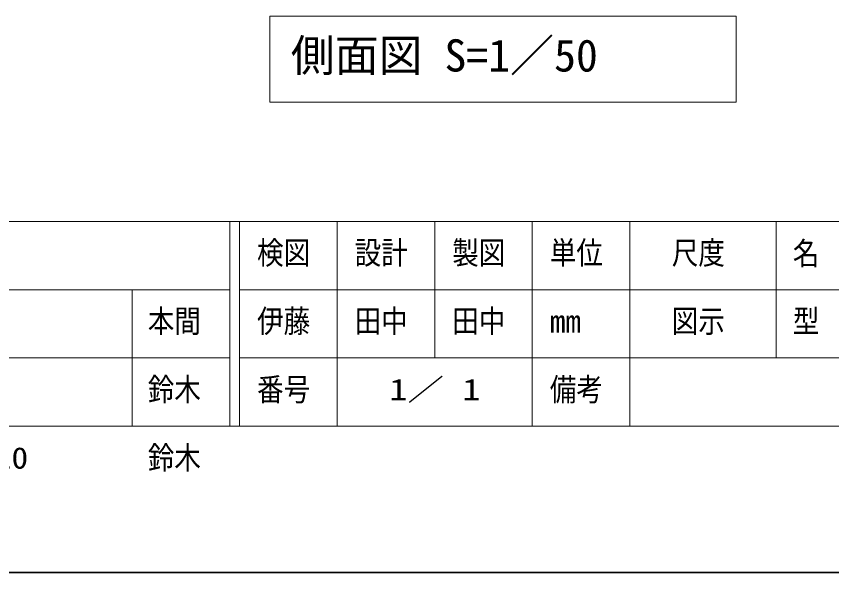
# Model space of a CAD drawing. Units: millimetres, scale not verified, with parts at other scales. Extents: x 0 to 420, y 0 to 297.
# Drawn here: x 137.4 to 221, y 0 to 57 of the extents above; entities that cross this region are included whole.
import ezdxf
from ezdxf.enums import TextEntityAlignment as Align

# ---------------------------------------------------------------- set-up
doc = ezdxf.new("R2010")
doc.units = ezdxf.units.MM
doc.header["$LTSCALE"] = 0.5
for name, color, linetype, lineweight in [('DEFPOINTS_3', 7, 'Continuous', 0), ('LY_2', 7, 'Continuous', 0), ('LY_5', 2, 'Continuous', 18)]:
    doc.layers.add(name, color=color, linetype=linetype, lineweight=lineweight)
doc.layers.add('LY_4', color=7, linetype='Continuous')
doc.styles.add('ＭＳ ゴシック', font='')
doc.styles.get('ＭＳ ゴシック').set_extended_font_data('MS Gothic')

msp = doc.modelspace()

# ---------------------------------------------------------------- linework, layer by layer
at = {"layer": 'DEFPOINTS_3'}
msp.add_line((0.2883, -0.0189), (420.2883, -0.0189), dxfattribs=at)
at = {"layer": 'LY_2'}
for p, q in [((17.7883, 35.9811), (402.7883, 35.9811)), ((159.2883, 35.9811), (159.2883, 14.9811)), ((160.2883, 35.9811), (160.2883, 14.9811)), ((170.2883, 35.9811), (170.2883, 21.9811)), ((180.2883, 35.9811), (180.2883, 21.9811)), ((190.2883, 35.9811), (190.2883, 14.9811)), ((200.2883, 35.9811), (200.2883, 21.9811)), ((215.2883, 35.9811), (215.2883, 21.9811)), ((17.7883, 28.9811), (159.2883, 28.9811)), ((149.2883, 28.9811), (149.2883, 14.9811)), ((160.2883, 28.9811), (215.2883, 28.9811)), ((215.2883, 28.9811), (332.7883, 28.9811)), ((17.7883, 21.9811), (159.2883, 21.9811)), ((160.2883, 21.9811), (402.7883, 21.9811)), ((170.2883, 21.9811), (170.2883, 14.9811)), ((200.2883, 21.9811), (200.2883, 14.9811)), ((17.7883, 14.9811), (402.7883, 14.9811))]:
    msp.add_line(p, q, dxfattribs=at)
at = {"layer": 'LY_5', "color": 7}
for p, q in [((211.1883, 56.9913), (163.3883, 56.9913)), ((163.3883, 56.9913), (163.3883, 48.1913)), ((211.1883, 48.1913), (211.1883, 56.9913)), ((163.3883, 48.1913), (211.1883, 48.1913))]:
    msp.add_line(p, q, dxfattribs=at)
at = {"layer": 'LY_5', "color": 7, "lineweight": 0}
msp.add_line((0.1954, 0.0242), (420.3046, 0.0242), dxfattribs=at)

# ---------------------------------------------------------------- texts
at = {"layer": 'LY_2', "style": 'ＭＳ ゴシック', "width": 0.85}
for s, p in [('検図', (162.0883, 30.8811)), ('設計', (172.0883, 30.8811)), ('製図', (182.0883, 30.8811)), ('単位', (192.0883, 30.8811)), ('尺度', (204.5883, 30.8811)), ('名\u3000称', (216.9883, 30.8172)), ('図示', (204.5883, 23.8811)), ('型\u3000番', (216.9883, 23.8811)), ('番号', (162.0883, 16.8811)), ('備考', (192.0883, 16.8811))]:
    msp.add_text(s, height=2.346, dxfattribs=at).set_placement(p, align=Align.BOTTOM_LEFT)
at = {"layer": 'LY_2', "style": 'ＭＳ ゴシック'}
msp.add_text('mm', height=2.346, dxfattribs=at).set_placement((192.0883, 23.8811), align=Align.BOTTOM_LEFT)
at = {"layer": 'LY_4', "style": 'ＭＳ ゴシック'}
for s, height, width, p in [('伊藤', 2.346, 0.85, (162.0883, 23.8811)), ('田中', 2.346, 0.85, (172.0883, 23.8811)), ('田中', 2.346, 0.85, (182.0883, 23.8811)), ('鈴木', 2.346, 0.85, (150.8883, 16.8811)), ('1／ 1', 2.199, 1.25, (175.6312, 16.9811)), ('2018.05.10', 2.199, 1.15, (121.4312, 9.9811)), ('鈴木', 2.346, 0.85, (150.8883, 9.8811))]:
    msp.add_text(s, height=height, dxfattribs=dict(at, width=width)).set_placement(p, align=Align.BOTTOM_LEFT)
at = {"layer": 'LY_5', "color": 7, "style": 'ＭＳ ゴシック'}
msp.add_text('側面図 S=1／50', height=3.299, dxfattribs=at).set_placement((165.5459, 50.3413), align=Align.BOTTOM_LEFT)
at = {"layer": 'LY_5', "color": 7, "style": 'ＭＳ ゴシック', "width": 0.85}
msp.add_text('本間', height=2.346, dxfattribs=at).set_placement((150.8883, 23.8811), align=Align.BOTTOM_LEFT)

doc.saveas('drawing.dxf')
